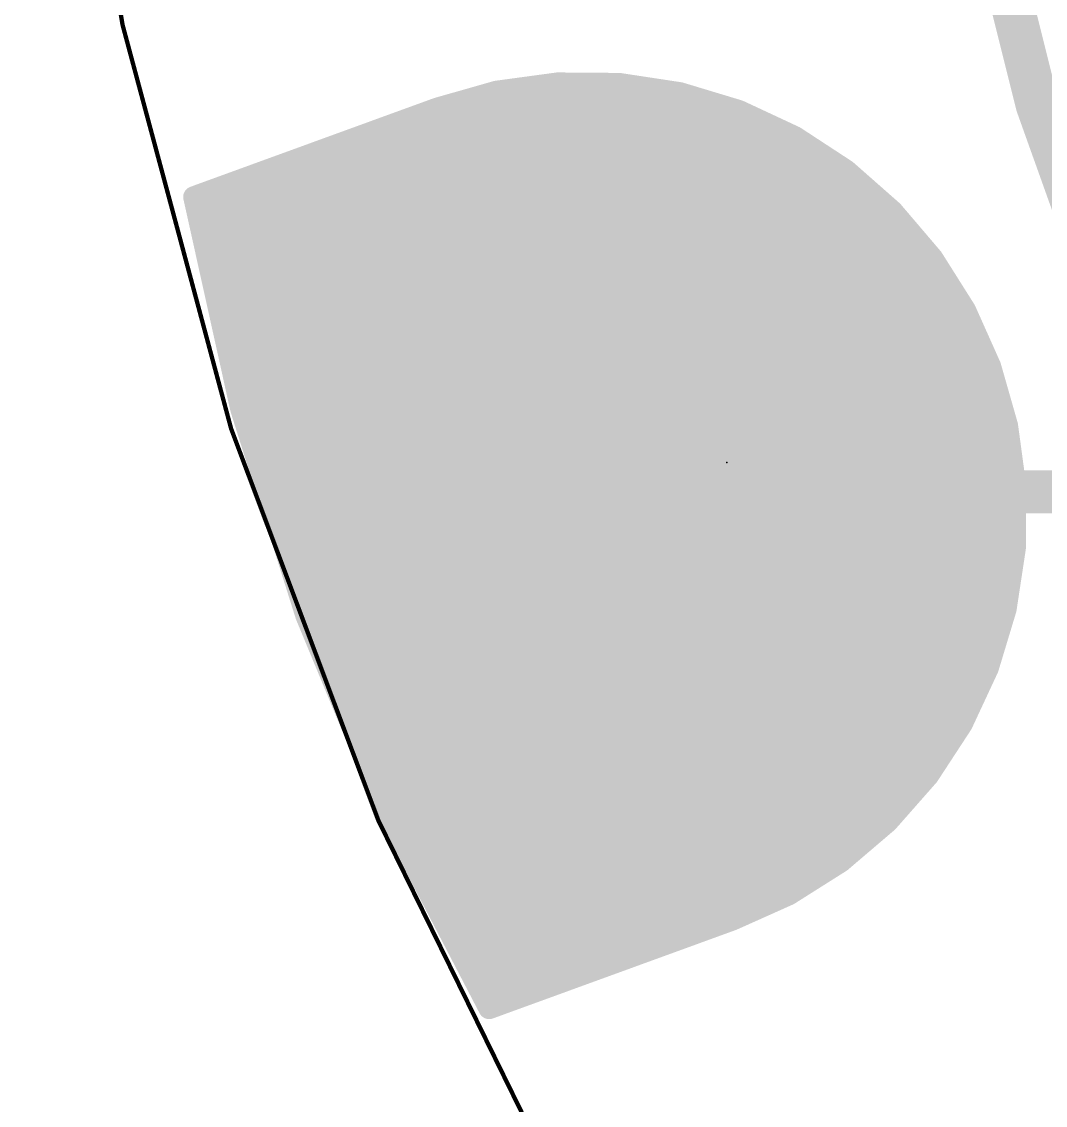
# Model space of a CAD drawing. Extents: x -25.4 to 25.4, y -25.4 to 25.5.
# Drawn here: x -25.42 to -19.4, y -11.78 to -5.41 of the extents above; entities that cross this region are included whole.
import ezdxf

# ---------------------------------------------------------------- set-up
doc = ezdxf.new("R2010")
doc.units = 0
for name, color, linetype in [('1', 12, 'CONTINUOUS'), ('16', 132, 'CONTINUOUS'), ('17', 110, 'CONTINUOUS'), ('20', 53, 'CONTINUOUS'), ('23', 53, 'CONTINUOUS')]:
    doc.layers.add(name, color=color, linetype=linetype)

# ---------------------------------------------------------------- blocks, each defined once
blk = doc.blocks.new('ROUNDP')
at = {"const_width": 0.5}
blk.add_lwpolyline([(0, -0.25, 1), (0, 0.25, 1), (0, -0.25)], format="xyb", dxfattribs=at)

msp = doc.modelspace()

# ---------------------------------------------------------------- linework, layer by layer
at = {"layer": '1'}
for points, const_width in [([(-20.32, 0, 0.4142), (0, -20.32)], 0.254), ([(-22.2687, -5.7384, 1), (-22.2692, -5.8019)], 0.0635), ([(-22.2647, -5.8016, 1), (-22.2733, -5.7387)], 0.0635), ([(-21.9018, -5.7417, 1), (-21.9114, -5.8044)], 0.0635), ([(-21.9068, -5.8048, 1), (-21.9063, -5.7413)], 0.0635), ([(-22.7092, -5.8103, 1), (-22.7092, -5.8738)], 0.0635), ([(-22.6324, -5.7874, 1), (-22.6238, -5.8504)], 0.0635), ([(-22.6194, -5.8494, 1), (-22.6368, -5.7884)], 0.0635), ([(-21.5391, -5.7971, 1), (-21.5575, -5.8579)], 0.0635), ([(-21.5531, -5.8589, 1), (-21.5435, -5.7961)], 0.0635), ([(-21.5002, -5.8738, 1), (-21.5002, -5.8103)], 0.0635), ([(-22.9853, -5.8877, 1), (-22.9679, -5.9488)], 0.0635), ([(-22.9658, -5.9481, 1), (-22.9875, -5.8884)], 0.0635), ([(-23.1161, -5.9373, 1), (-23.1161, -6.0008)], 0.0635), ([(-21.188, -5.9035, 1), (-21.2148, -5.9611)], 0.0635), ([(-21.2106, -5.9627, 1), (-21.1922, -5.9019)], 0.0635), ([(-21.1227, -6.0008, 1), (-21.1227, -5.9373)], 0.0635), ([(-23.465, -6.0643, 1), (-23.465, -6.1277)], 0.0635), ([(-20.8556, -6.0589, 1), (-20.8903, -6.112)], 0.0635), ([(-20.8864, -6.1143, 1), (-20.8595, -6.0567)], 0.0635), ([(-20.8568, -6.1277, 1), (-20.8568, -6.0643)], 0.0635), ([(-23.814, -6.1913, 1), (-23.814, -6.2547)], 0.0635), ([(-20.6626, -6.2547, 1), (-20.6626, -6.1913)], 0.0635), ([(-20.5487, -6.26, 1), (-20.5906, -6.3076)], 0.0635), ([(-20.587, -6.3104, 1), (-20.5523, -6.2572)], 0.0635), ([(-24.1629, -6.3183, 1), (-24.1629, -6.3818)], 0.0635), ([(-20.4945, -6.3818, 1), (-20.4945, -6.3183)], 0.0635), ([(-24.4196, -6.4096, 1), (-24.3979, -6.4693)], 0.0635), ([(-24.3777, -6.4326, 1), (-24.4397, -6.4463)], 0.0635), ([(-24.4004, -6.4453, 1), (-24.4004, -6.5088)], 0.0635), ([(-20.3502, -6.5088, 1), (-20.3502, -6.4453)], 0.0635), ([(-20.2735, -6.5027, 1), (-20.3218, -6.5439)], 0.0635), ([(-20.3186, -6.5471, 1), (-20.2767, -6.4995)], 0.0635), ([(-24.3722, -6.5723, 1), (-24.3722, -6.6357)], 0.0635), ([(-20.2288, -6.6357, 1), (-20.2288, -6.5723)], 0.0635), ([(-24.3441, -6.6993, 1), (-24.3441, -6.7628)], 0.0635), ([(-20.1205, -6.7628, 1), (-20.1205, -6.6993)], 0.0635), ([(-20.0357, -6.7821, 1), (-20.0893, -6.816)], 0.0635), ([(-20.0867, -6.8197, 1), (-20.0383, -6.7785)], 0.0635), ([(-24.3159, -6.8263, 1), (-24.3159, -6.8898)], 0.0635), ([(-20.0253, -6.8898, 1), (-20.0253, -6.8263)], 0.0635), ([(-24.2878, -6.9533, 1), (-24.2878, -7.0168)], 0.0635), ([(-19.9451, -7.0168, 1), (-19.9451, -6.9533)], 0.0635), ([(-24.2596, -7.0803, 1), (-24.2596, -7.1437)], 0.0635), ([(-19.84, -7.0925, 1), (-19.898, -7.1184)], 0.0635), ([(-19.8958, -7.1224, 1), (-19.8421, -7.0885)], 0.0635), ([(-19.8661, -7.1437, 1), (-19.8661, -7.0803)], 0.0635), ([(-24.2315, -7.2073, 1), (-24.2315, -7.2708)], 0.0635), ([(-19.8093, -7.2708, 1), (-19.8093, -7.2073)], 0.0635), ([(-24.2033, -7.3343, 1), (-24.2033, -7.3978)], 0.0635), ([(-19.7525, -7.3978, 1), (-19.7525, -7.3343)], 0.0635), ([(-19.6905, -7.4276, 1), (-19.7516, -7.445)], 0.0635), ([(-19.7501, -7.4493, 1), (-19.6921, -7.4234)], 0.0635), ([(-24.1752, -7.4613, 1), (-24.1752, -7.5248)], 0.0635), ([(-19.7049, -7.5248, 1), (-19.7049, -7.4613)], 0.0635), ([(-24.147, -7.5883, 1), (-24.147, -7.6517)], 0.0635), ([(-19.6687, -7.6517, 1), (-19.6687, -7.5883)], 0.0635), ([(-24.1022, -7.6757, 1), (-24.1628, -7.6948)], 0.0635), ([(-24.1635, -7.6922, 1), (-24.1015, -7.6784)], 0.0635), ([(-24.1131, -7.7153, 1), (-24.1131, -7.7788)], 0.0635), ([(-19.6325, -7.7788, 1), (-19.6325, -7.7153)], 0.0635), ([(-19.5903, -7.7806, 1), (-19.6532, -7.7891)], 0.0635), ([(-19.6523, -7.7935, 1), (-19.5912, -7.7761)], 0.0635), ([(-24.073, -7.8423, 1), (-24.073, -7.9058)], 0.0635), ([(-19.6096, -7.9058, 1), (-19.6096, -7.8423)], 0.0635), ([(-24.033, -7.9693, 1), (-24.033, -8.0328)], 0.0635), ([(-19.5924, -8.0328, 1), (-19.5924, -7.9693)], 0.0635), ([(-23.9929, -8.0962, 1), (-23.9929, -8.1598)], 0.0635), ([(-19.5412, -8.1442, 1), (-19.6047, -8.1437)], 0.0635), ([(-19.5752, -8.1598, 1), (-19.5752, -8.0962)], 0.0635), ([(-19.6045, -8.1482, 1), (-19.5415, -8.1397)], 0.0635), ([(-23.9529, -8.2233, 1), (-23.9529, -8.2868)], 0.0635), ([(-19.5739, -8.2868, 1), (-19.5739, -8.2233)], 0.0635), ([(-23.9128, -8.3502, 1), (-23.9128, -8.4138)], 0.0635), ([(-19.5749, -8.4138, 1), (-19.5749, -8.3502)], 0.0635), ([(-23.8728, -8.4772, 1), (-23.8728, -8.5408)], 0.0635), ([(-19.6076, -8.5061, 1), (-19.5441, -8.5066)], 0.0635), ([(-19.5445, -8.5111, 1), (-19.6073, -8.5016)], 0.0635), ([(-19.5763, -8.5408, 1), (-19.5763, -8.4772)], 0.0635), ([(-23.8328, -8.6043, 1), (-23.8328, -8.6678)], 0.0635), ([(-19.5956, -8.6678, 1), (-19.5956, -8.6043)], 0.0635), ([(-23.7927, -8.7312, 1), (-23.7927, -8.7948)], 0.0635), ([(-19.6149, -8.7948, 1), (-19.6149, -8.7312)], 0.0635), ([(-23.7527, -8.8582, 1), (-23.7527, -8.9218)], 0.0635), ([(-23.7195, -8.8901, 1), (-23.7781, -8.9144)], 0.0635), ([(-23.7791, -8.9118, 1), (-23.7185, -8.8927)], 0.0635), ([(-19.6617, -8.8599, 1), (-19.5989, -8.8694)], 0.0635), ([(-19.5999, -8.8738, 1), (-19.6607, -8.8555)], 0.0635), ([(-19.638, -8.9218, 1), (-19.638, -8.8582)], 0.0635), ([(-23.7013, -8.9853, 1), (-23.7013, -9.0488)], 0.0635), ([(-19.6763, -9.0488, 1), (-19.6763, -8.9853)], 0.0635), ([(-23.6487, -9.1122, 1), (-23.6487, -9.1758)], 0.0635), ([(-19.7147, -9.1758, 1), (-19.7147, -9.1122)], 0.0635), ([(-19.7655, -9.2024, 1), (-19.7048, -9.2207)], 0.0635), ([(-19.7064, -9.225, 1), (-19.7639, -9.1981)], 0.0635), ([(-23.5961, -9.2393, 1), (-23.5961, -9.3028)], 0.0635), ([(-19.7629, -9.3028, 1), (-19.7629, -9.2393)], 0.0635), ([(-23.5435, -9.3662, 1), (-23.5435, -9.4298)], 0.0635), ([(-19.8221, -9.4298, 1), (-19.8221, -9.3662)], 0.0635), ([(-23.4909, -9.4932, 1), (-23.4909, -9.5568)], 0.0635), ([(-19.9171, -9.5266, 1), (-19.8595, -9.5534)], 0.0635), ([(-19.8617, -9.5574, 1), (-19.9149, -9.5226)], 0.0635), ([(-19.8813, -9.5568, 1), (-19.8813, -9.4932)], 0.0635), ([(-23.4383, -9.6203, 1), (-23.4383, -9.6838)], 0.0635), ([(-19.9616, -9.6838, 1), (-19.9616, -9.6203)], 0.0635), ([(-23.3857, -9.7472, 1), (-23.3857, -9.8108)], 0.0635), ([(-20.0446, -9.8108, 1), (-20.0446, -9.7472)], 0.0635), ([(-20.1132, -9.8259, 1), (-20.0601, -9.8607)], 0.0635), ([(-20.0628, -9.8643, 1), (-20.1105, -9.8223)], 0.0635), ([(-23.3331, -9.8742, 1), (-23.3331, -9.9378)], 0.0635), ([(-20.1419, -9.9378, 1), (-20.1419, -9.8742)], 0.0635), ([(-23.2804, -10.0013, 1), (-23.2804, -10.0648)], 0.0635), ([(-20.2537, -10.0648, 1), (-20.2537, -10.0013)], 0.0635), ([(-23.2323, -10.0666, 1), (-23.2886, -10.0959)], 0.0635), ([(-23.2898, -10.0934, 1), (-23.2311, -10.0691)], 0.0635), ([(-20.35, -10.0943, 1), (-20.3023, -10.1363)], 0.0635), ([(-20.3055, -10.1395, 1), (-20.3467, -10.0911)], 0.0635), ([(-23.2195, -10.1282, 1), (-23.2195, -10.1918)], 0.0635), ([(-20.3786, -10.1918, 1), (-20.3786, -10.1282)], 0.0635), ([(-23.1534, -10.2553, 1), (-23.1534, -10.3188)], 0.0635), ([(-20.5275, -10.3188, 1), (-20.5275, -10.2553)], 0.0635), ([(-20.6225, -10.3263, 1), (-20.5813, -10.3746)], 0.0635), ([(-20.5849, -10.3773, 1), (-20.6188, -10.3236)], 0.0635), ([(-23.0872, -10.3822, 1), (-23.0872, -10.4458)], 0.0635), ([(-20.7025, -10.4458, 1), (-20.7025, -10.3822)], 0.0635), ([(-23.0211, -10.5092, 1), (-23.0211, -10.5728)], 0.0635), ([(-20.9253, -10.5171, 1), (-20.8914, -10.5708)], 0.0635), ([(-20.8954, -10.5729, 1), (-20.9213, -10.515)], 0.0635), ([(-20.9037, -10.5728, 1), (-20.9037, -10.5092)], 0.0635), ([(-22.955, -10.6363, 1), (-22.955, -10.6998)], 0.0635), ([(-21.2521, -10.6629, 1), (-21.2262, -10.7209)], 0.0635), ([(-21.2283, -10.7217, 1), (-21.25, -10.662)], 0.0635), ([(-21.1858, -10.6998, 1), (-21.1858, -10.6363)], 0.0635), ([(-22.8889, -10.7632, 1), (-22.8889, -10.8268)], 0.0635), ([(-21.5225, -10.8268, 1), (-21.5225, -10.7632)], 0.0635), ([(-22.8228, -10.8902, 1), (-22.8228, -10.9538)], 0.0635), ([(-21.8714, -10.9538, 1), (-21.8714, -10.8902)], 0.0635), ([(-22.7567, -11.0173, 1), (-22.7567, -11.0808)], 0.0635), ([(-22.2203, -11.0808, 1), (-22.2203, -11.0173)], 0.0635), ([(-22.6906, -11.1442, 1), (-22.6906, -11.2078)], 0.0635), ([(-22.6821, -11.1833, 1), (-22.6604, -11.2429)], 0.0635), ([(-22.5693, -11.2078, 1), (-22.5693, -11.1442)], 0.0635), ([(-22.6994, -11.2278, 1), (-22.6431, -11.1985)], 0.0635)]:
    msp.add_lwpolyline(points, format="xyb", dxfattribs=dict(at, const_width=const_width))
at = {"layer": '1', "const_width": 0.127}
for points in [[(-22.269, -5.7702), (-22.6281, -5.8189)], [(-21.9066, -5.773), (-22.269, -5.7702)], [(-21.5483, -5.8275), (-21.9066, -5.773)], [(-22.6281, -5.8189), (-22.9766, -5.9182)], [(-22.7092, -5.842), (-21.5002, -5.842)], [(-21.2014, -5.9323), (-21.5483, -5.8275)], [(-22.9766, -5.9182), (-24.4087, -6.4395)], [(-23.1161, -5.969), (-21.1227, -5.969)], [(-20.8729, -6.0855), (-21.2014, -5.9323)], [(-23.465, -6.096), (-20.8568, -6.096)], [(-20.5696, -6.2838), (-20.8729, -6.0855)], [(-23.814, -6.223), (-20.6626, -6.223)], [(-20.2976, -6.5233), (-20.5696, -6.2838)], [(-24.1629, -6.35), (-20.4945, -6.35)], [(-24.4087, -6.4395), (-24.1325, -7.6853)], [(-24.4004, -6.477), (-20.3502, -6.477)], [(-20.0625, -6.7991), (-20.2976, -6.5233)], [(-24.3722, -6.604), (-20.2288, -6.604)], [(-24.3441, -6.731), (-20.1205, -6.731)], [(-19.869, -7.1055), (-20.0625, -6.7991)], [(-24.3159, -6.858), (-20.0253, -6.858)], [(-24.2878, -6.985), (-19.9451, -6.985)], [(-24.2596, -7.112), (-19.8661, -7.112)], [(-19.7211, -7.4363), (-19.869, -7.1055)], [(-24.2315, -7.239), (-19.8093, -7.239)], [(-24.2033, -7.366), (-19.7525, -7.366)], [(-19.6217, -7.7848), (-19.7211, -7.4363)], [(-24.1752, -7.493), (-19.7049, -7.493)], [(-24.147, -7.62), (-19.6687, -7.62)], [(-24.1325, -7.6853), (-23.7488, -8.9023)], [(-24.1131, -7.747), (-19.6325, -7.747)], [(-19.573, -8.144), (-19.6217, -7.7848)], [(-24.073, -7.874), (-19.6096, -7.874)], [(-24.033, -8.001), (-19.5924, -8.001)], [(-23.9929, -8.128), (-19.5752, -8.128)], [(-19.5759, -8.5064), (-19.573, -8.144)], [(-23.9529, -8.255), (-19.5739, -8.255)], [(-23.9128, -8.382), (-19.5749, -8.382)], [(-23.8728, -8.509), (-19.5763, -8.509)], [(-19.6303, -8.8646), (-19.5759, -8.5064)], [(-23.8328, -8.636), (-19.5956, -8.636)], [(-23.7927, -8.763), (-19.6149, -8.763)], [(-23.7527, -8.89), (-19.638, -8.89)], [(-23.7488, -8.9023), (-23.2605, -10.0812)], [(-19.7352, -9.2115), (-19.6303, -8.8646)], [(-23.7013, -9.017), (-19.6763, -9.017)], [(-23.6487, -9.144), (-19.7147, -9.144)], [(-19.8883, -9.54), (-19.7352, -9.2115)], [(-23.5961, -9.271), (-19.7629, -9.271)], [(-23.5435, -9.398), (-19.8221, -9.398)], [(-23.4909, -9.525), (-19.8813, -9.525)], [(-20.0867, -9.8433), (-19.8883, -9.54)], [(-23.4383, -9.652), (-19.9616, -9.652)], [(-23.3857, -9.779), (-20.0446, -9.779)], [(-20.3261, -10.1153), (-20.0867, -9.8433)], [(-23.3331, -9.906), (-20.1419, -9.906)], [(-23.2804, -10.033), (-20.2537, -10.033)], [(-23.2605, -10.0812), (-22.6712, -11.2131)], [(-20.6019, -10.3504), (-20.3261, -10.1153)], [(-23.2195, -10.16), (-20.3786, -10.16)], [(-23.1534, -10.287), (-20.5275, -10.287)], [(-20.9083, -10.5439), (-20.6019, -10.3504)], [(-23.0872, -10.414), (-20.7025, -10.414)], [(-23.0211, -10.541), (-20.9037, -10.541)], [(-21.2392, -10.6919), (-20.9083, -10.5439)], [(-22.955, -10.668), (-21.1858, -10.668)], [(-22.6712, -11.2131), (-21.2392, -10.6919)], [(-22.8889, -10.795), (-21.5225, -10.795)], [(-22.8228, -10.922), (-21.8714, -10.922)], [(-22.7567, -11.049), (-22.2203, -11.049)], [(-22.6906, -11.176), (-22.5693, -11.176)]]:
    msp.add_lwpolyline(points, dxfattribs=at)
at = {"layer": '16'}
for points, const_width in [([(-20.32, 0, 0.4142), (0, -20.32)], 0.254), ([(-22.2687, -5.7384, 1), (-22.2692, -5.8019)], 0.0635), ([(-22.2647, -5.8016, 1), (-22.2733, -5.7387)], 0.0635), ([(-21.9018, -5.7417, 1), (-21.9114, -5.8044)], 0.0635), ([(-21.9068, -5.8048, 1), (-21.9063, -5.7413)], 0.0635), ([(-22.7092, -5.8103, 1), (-22.7092, -5.8738)], 0.0635), ([(-22.6324, -5.7874, 1), (-22.6238, -5.8504)], 0.0635), ([(-22.6194, -5.8494, 1), (-22.6368, -5.7884)], 0.0635), ([(-21.5391, -5.7971, 1), (-21.5575, -5.8579)], 0.0635), ([(-21.5531, -5.8589, 1), (-21.5435, -5.7961)], 0.0635), ([(-21.5002, -5.8738, 1), (-21.5002, -5.8103)], 0.0635), ([(-22.9853, -5.8877, 1), (-22.9679, -5.9488)], 0.0635), ([(-22.9658, -5.9481, 1), (-22.9875, -5.8884)], 0.0635), ([(-23.1161, -5.9373, 1), (-23.1161, -6.0008)], 0.0635), ([(-21.188, -5.9035, 1), (-21.2148, -5.9611)], 0.0635), ([(-21.2106, -5.9627, 1), (-21.1922, -5.9019)], 0.0635), ([(-21.1227, -6.0008, 1), (-21.1227, -5.9373)], 0.0635), ([(-23.465, -6.0643, 1), (-23.465, -6.1277)], 0.0635), ([(-20.8556, -6.0589, 1), (-20.8903, -6.112)], 0.0635), ([(-20.8864, -6.1143, 1), (-20.8595, -6.0567)], 0.0635), ([(-20.8568, -6.1277, 1), (-20.8568, -6.0643)], 0.0635), ([(-23.814, -6.1913, 1), (-23.814, -6.2547)], 0.0635), ([(-20.6626, -6.2547, 1), (-20.6626, -6.1913)], 0.0635), ([(-20.5487, -6.26, 1), (-20.5906, -6.3076)], 0.0635), ([(-20.587, -6.3104, 1), (-20.5523, -6.2572)], 0.0635), ([(-24.1629, -6.3183, 1), (-24.1629, -6.3818)], 0.0635), ([(-20.4945, -6.3818, 1), (-20.4945, -6.3183)], 0.0635), ([(-24.4196, -6.4096, 1), (-24.3979, -6.4693)], 0.0635), ([(-24.3777, -6.4326, 1), (-24.4397, -6.4463)], 0.0635), ([(-24.4004, -6.4453, 1), (-24.4004, -6.5088)], 0.0635), ([(-20.3502, -6.5088, 1), (-20.3502, -6.4453)], 0.0635), ([(-20.2735, -6.5027, 1), (-20.3218, -6.5439)], 0.0635), ([(-20.3186, -6.5471, 1), (-20.2767, -6.4995)], 0.0635), ([(-24.3722, -6.5723, 1), (-24.3722, -6.6357)], 0.0635), ([(-20.2288, -6.6357, 1), (-20.2288, -6.5723)], 0.0635), ([(-24.3441, -6.6993, 1), (-24.3441, -6.7628)], 0.0635), ([(-20.1205, -6.7628, 1), (-20.1205, -6.6993)], 0.0635), ([(-20.0357, -6.7821, 1), (-20.0893, -6.816)], 0.0635), ([(-20.0867, -6.8197, 1), (-20.0383, -6.7785)], 0.0635), ([(-24.3159, -6.8263, 1), (-24.3159, -6.8898)], 0.0635), ([(-20.0253, -6.8898, 1), (-20.0253, -6.8263)], 0.0635), ([(-24.2878, -6.9533, 1), (-24.2878, -7.0168)], 0.0635), ([(-19.9451, -7.0168, 1), (-19.9451, -6.9533)], 0.0635), ([(-24.2596, -7.0803, 1), (-24.2596, -7.1437)], 0.0635), ([(-19.84, -7.0925, 1), (-19.898, -7.1184)], 0.0635), ([(-19.8958, -7.1224, 1), (-19.8421, -7.0885)], 0.0635), ([(-19.8661, -7.1437, 1), (-19.8661, -7.0803)], 0.0635), ([(-24.2315, -7.2073, 1), (-24.2315, -7.2708)], 0.0635), ([(-19.8093, -7.2708, 1), (-19.8093, -7.2073)], 0.0635), ([(-24.2033, -7.3343, 1), (-24.2033, -7.3978)], 0.0635), ([(-19.7525, -7.3978, 1), (-19.7525, -7.3343)], 0.0635), ([(-19.6905, -7.4276, 1), (-19.7516, -7.445)], 0.0635), ([(-19.7501, -7.4493, 1), (-19.6921, -7.4234)], 0.0635), ([(-24.1752, -7.4613, 1), (-24.1752, -7.5248)], 0.0635), ([(-19.7049, -7.5248, 1), (-19.7049, -7.4613)], 0.0635), ([(-24.147, -7.5883, 1), (-24.147, -7.6517)], 0.0635), ([(-19.6687, -7.6517, 1), (-19.6687, -7.5883)], 0.0635), ([(-24.1022, -7.6757, 1), (-24.1628, -7.6948)], 0.0635), ([(-24.1635, -7.6922, 1), (-24.1015, -7.6784)], 0.0635), ([(-24.1131, -7.7153, 1), (-24.1131, -7.7788)], 0.0635), ([(-19.6325, -7.7788, 1), (-19.6325, -7.7153)], 0.0635), ([(-19.5903, -7.7806, 1), (-19.6532, -7.7891)], 0.0635), ([(-19.6523, -7.7935, 1), (-19.5912, -7.7761)], 0.0635), ([(-24.073, -7.8423, 1), (-24.073, -7.9058)], 0.0635), ([(-19.6096, -7.9058, 1), (-19.6096, -7.8423)], 0.0635), ([(-24.033, -7.9693, 1), (-24.033, -8.0328)], 0.0635), ([(-19.5924, -8.0328, 1), (-19.5924, -7.9693)], 0.0635), ([(-22.3071, -8.0831, 1), (-22.3969, -8.1729)], 0.127), ([(-23.9929, -8.0962, 1), (-23.9929, -8.1598)], 0.0635), ([(-22.3053, -8.1112, 1), (-22.3053, -8.2382)], 0.127), ([(-22.3502, -8.2196, 1), (-22.2604, -8.1298)], 0.127), ([(-21.7499, -8.1112, 1), (-21.7499, -8.2382)], 0.127), ([(-21.7499, -8.2382, 1), (-21.7499, -8.1112)], 0.127), ([(-19.5412, -8.1442, 1), (-19.6047, -8.1437)], 0.0635), ([(-19.5752, -8.1598, 1), (-19.5752, -8.0962)], 0.0635), ([(-19.6045, -8.1482, 1), (-19.5415, -8.1397)], 0.0635), ([(-23.9529, -8.2233, 1), (-23.9529, -8.2868)], 0.0635), ([(-19.5739, -8.2868, 1), (-19.5739, -8.2233)], 0.0635), ([(-23.9128, -8.3502, 1), (-23.9128, -8.4138)], 0.0635), ([(-19.5749, -8.4138, 1), (-19.5749, -8.3502)], 0.0635), ([(-23.8728, -8.4772, 1), (-23.8728, -8.5408)], 0.0635), ([(-19.6076, -8.5061, 1), (-19.5441, -8.5066)], 0.0635), ([(-19.5445, -8.5111, 1), (-19.6073, -8.5016)], 0.0635), ([(-19.5763, -8.5408, 1), (-19.5763, -8.4772)], 0.0635), ([(-23.8328, -8.6043, 1), (-23.8328, -8.6678)], 0.0635), ([(-19.5956, -8.6678, 1), (-19.5956, -8.6043)], 0.0635), ([(-23.7927, -8.7312, 1), (-23.7927, -8.7948)], 0.0635), ([(-19.6149, -8.7948, 1), (-19.6149, -8.7312)], 0.0635), ([(-23.7527, -8.8582, 1), (-23.7527, -8.9218)], 0.0635), ([(-23.7195, -8.8901, 1), (-23.7781, -8.9144)], 0.0635), ([(-23.7791, -8.9118, 1), (-23.7185, -8.8927)], 0.0635), ([(-19.6617, -8.8599, 1), (-19.5989, -8.8694)], 0.0635), ([(-19.5999, -8.8738, 1), (-19.6607, -8.8555)], 0.0635), ([(-19.638, -8.9218, 1), (-19.638, -8.8582)], 0.0635), ([(-23.7013, -8.9853, 1), (-23.7013, -9.0488)], 0.0635), ([(-19.6763, -9.0488, 1), (-19.6763, -8.9853)], 0.0635), ([(-23.6487, -9.1122, 1), (-23.6487, -9.1758)], 0.0635), ([(-19.7147, -9.1758, 1), (-19.7147, -9.1122)], 0.0635), ([(-19.7655, -9.2024, 1), (-19.7048, -9.2207)], 0.0635), ([(-19.7064, -9.225, 1), (-19.7639, -9.1981)], 0.0635), ([(-23.5961, -9.2393, 1), (-23.5961, -9.3028)], 0.0635), ([(-19.7629, -9.3028, 1), (-19.7629, -9.2393)], 0.0635), ([(-23.5435, -9.3662, 1), (-23.5435, -9.4298)], 0.0635), ([(-19.8221, -9.4298, 1), (-19.8221, -9.3662)], 0.0635), ([(-23.4909, -9.4932, 1), (-23.4909, -9.5568)], 0.0635), ([(-19.9171, -9.5266, 1), (-19.8595, -9.5534)], 0.0635), ([(-19.8617, -9.5574, 1), (-19.9149, -9.5226)], 0.0635), ([(-19.8813, -9.5568, 1), (-19.8813, -9.4932)], 0.0635), ([(-23.4383, -9.6203, 1), (-23.4383, -9.6838)], 0.0635), ([(-19.9616, -9.6838, 1), (-19.9616, -9.6203)], 0.0635), ([(-23.3857, -9.7472, 1), (-23.3857, -9.8108)], 0.0635), ([(-20.0446, -9.8108, 1), (-20.0446, -9.7472)], 0.0635), ([(-20.1132, -9.8259, 1), (-20.0601, -9.8607)], 0.0635), ([(-20.0628, -9.8643, 1), (-20.1105, -9.8223)], 0.0635), ([(-23.3331, -9.8742, 1), (-23.3331, -9.9378)], 0.0635), ([(-20.1419, -9.9378, 1), (-20.1419, -9.8742)], 0.0635), ([(-23.2804, -10.0013, 1), (-23.2804, -10.0648)], 0.0635), ([(-20.2537, -10.0648, 1), (-20.2537, -10.0013)], 0.0635), ([(-23.2323, -10.0666, 1), (-23.2886, -10.0959)], 0.0635), ([(-23.2898, -10.0934, 1), (-23.2311, -10.0691)], 0.0635), ([(-20.35, -10.0943, 1), (-20.3023, -10.1363)], 0.0635), ([(-20.3055, -10.1395, 1), (-20.3467, -10.0911)], 0.0635), ([(-23.2195, -10.1282, 1), (-23.2195, -10.1918)], 0.0635), ([(-20.3786, -10.1918, 1), (-20.3786, -10.1282)], 0.0635), ([(-23.1534, -10.2553, 1), (-23.1534, -10.3188)], 0.0635), ([(-20.5275, -10.3188, 1), (-20.5275, -10.2553)], 0.0635), ([(-20.6225, -10.3263, 1), (-20.5813, -10.3746)], 0.0635), ([(-20.5849, -10.3773, 1), (-20.6188, -10.3236)], 0.0635), ([(-23.0872, -10.3822, 1), (-23.0872, -10.4458)], 0.0635), ([(-20.7025, -10.4458, 1), (-20.7025, -10.3822)], 0.0635), ([(-23.0211, -10.5092, 1), (-23.0211, -10.5728)], 0.0635), ([(-20.9253, -10.5171, 1), (-20.8914, -10.5708)], 0.0635), ([(-20.8954, -10.5729, 1), (-20.9213, -10.515)], 0.0635), ([(-20.9037, -10.5728, 1), (-20.9037, -10.5092)], 0.0635), ([(-22.955, -10.6363, 1), (-22.955, -10.6998)], 0.0635), ([(-21.2521, -10.6629, 1), (-21.2262, -10.7209)], 0.0635), ([(-21.2283, -10.7217, 1), (-21.25, -10.662)], 0.0635), ([(-21.1858, -10.6998, 1), (-21.1858, -10.6363)], 0.0635), ([(-22.8889, -10.7632, 1), (-22.8889, -10.8268)], 0.0635), ([(-21.5225, -10.8268, 1), (-21.5225, -10.7632)], 0.0635), ([(-22.8228, -10.8902, 1), (-22.8228, -10.9538)], 0.0635), ([(-21.8714, -10.9538, 1), (-21.8714, -10.8902)], 0.0635), ([(-22.7567, -11.0173, 1), (-22.7567, -11.0808)], 0.0635), ([(-22.2203, -11.0808, 1), (-22.2203, -11.0173)], 0.0635), ([(-22.6906, -11.1442, 1), (-22.6906, -11.2078)], 0.0635), ([(-22.6821, -11.1833, 1), (-22.6604, -11.2429)], 0.0635), ([(-22.5693, -11.2078, 1), (-22.5693, -11.1442)], 0.0635), ([(-22.6994, -11.2278, 1), (-22.6431, -11.1985)], 0.0635)]:
    msp.add_lwpolyline(points, format="xyb", dxfattribs=dict(at, const_width=const_width))
for points, const_width in [([(-22.269, -5.7702), (-22.6281, -5.8189)], 0.127), ([(-21.9066, -5.773), (-22.269, -5.7702)], 0.127), ([(-21.5483, -5.8275), (-21.9066, -5.773)], 0.127), ([(-22.6281, -5.8189), (-22.9766, -5.9182)], 0.127), ([(-22.7092, -5.842), (-21.5002, -5.842)], 0.127), ([(-21.2014, -5.9323), (-21.5483, -5.8275)], 0.127), ([(-22.9766, -5.9182), (-24.4087, -6.4395)], 0.127), ([(-23.1161, -5.969), (-21.1227, -5.969)], 0.127), ([(-20.8729, -6.0855), (-21.2014, -5.9323)], 0.127), ([(-23.465, -6.096), (-20.8568, -6.096)], 0.127), ([(-20.5696, -6.2838), (-20.8729, -6.0855)], 0.127), ([(-23.814, -6.223), (-20.6626, -6.223)], 0.127), ([(-20.2976, -6.5233), (-20.5696, -6.2838)], 0.127), ([(-24.1629, -6.35), (-20.4945, -6.35)], 0.127), ([(-24.4087, -6.4395), (-24.1325, -7.6853)], 0.127), ([(-24.4004, -6.477), (-20.3502, -6.477)], 0.127), ([(-20.0625, -6.7991), (-20.2976, -6.5233)], 0.127), ([(-24.3722, -6.604), (-20.2288, -6.604)], 0.127), ([(-24.3441, -6.731), (-20.1205, -6.731)], 0.127), ([(-19.869, -7.1055), (-20.0625, -6.7991)], 0.127), ([(-24.3159, -6.858), (-20.0253, -6.858)], 0.127), ([(-24.2878, -6.985), (-19.9451, -6.985)], 0.127), ([(-24.2596, -7.112), (-19.8661, -7.112)], 0.127), ([(-19.7211, -7.4363), (-19.869, -7.1055)], 0.127), ([(-24.2315, -7.239), (-19.8093, -7.239)], 0.127), ([(-24.2033, -7.366), (-19.7525, -7.366)], 0.127), ([(-19.6217, -7.7848), (-19.7211, -7.4363)], 0.127), ([(-24.1752, -7.493), (-19.7049, -7.493)], 0.127), ([(-24.147, -7.62), (-19.6687, -7.62)], 0.127), ([(-24.1325, -7.6853), (-23.7488, -8.9023)], 0.127), ([(-24.1131, -7.747), (-19.6325, -7.747)], 0.127), ([(-19.573, -8.144), (-19.6217, -7.7848)], 0.127), ([(-24.073, -7.874), (-19.6096, -7.874)], 0.127), ([(-24.033, -8.001), (-19.5924, -8.001)], 0.127), ([(-22.352, -8.128), (-22.3053, -8.1747)], 0.254), ([(-23.9929, -8.128), (-19.5752, -8.128)], 0.127), ([(-22.3053, -8.1747), (-21.7499, -8.1747)], 0.254), ([(-16.5903, -8.1747), (-21.7499, -8.1747)], 0.254), ([(-19.5759, -8.5064), (-19.573, -8.144)], 0.127), ([(-23.9529, -8.255), (-19.5739, -8.255)], 0.127), ([(-23.9128, -8.382), (-19.5749, -8.382)], 0.127), ([(-23.8728, -8.509), (-19.5763, -8.509)], 0.127), ([(-19.6303, -8.8646), (-19.5759, -8.5064)], 0.127), ([(-23.8328, -8.636), (-19.5956, -8.636)], 0.127), ([(-23.7927, -8.763), (-19.6149, -8.763)], 0.127), ([(-23.7527, -8.89), (-19.638, -8.89)], 0.127), ([(-23.7488, -8.9023), (-23.2605, -10.0812)], 0.127), ([(-19.7352, -9.2115), (-19.6303, -8.8646)], 0.127), ([(-23.7013, -9.017), (-19.6763, -9.017)], 0.127), ([(-23.6487, -9.144), (-19.7147, -9.144)], 0.127), ([(-19.8883, -9.54), (-19.7352, -9.2115)], 0.127), ([(-23.5961, -9.271), (-19.7629, -9.271)], 0.127), ([(-23.5435, -9.398), (-19.8221, -9.398)], 0.127), ([(-23.4909, -9.525), (-19.8813, -9.525)], 0.127), ([(-20.0867, -9.8433), (-19.8883, -9.54)], 0.127), ([(-23.4383, -9.652), (-19.9616, -9.652)], 0.127), ([(-23.3857, -9.779), (-20.0446, -9.779)], 0.127), ([(-20.3261, -10.1153), (-20.0867, -9.8433)], 0.127), ([(-23.3331, -9.906), (-20.1419, -9.906)], 0.127), ([(-23.2804, -10.033), (-20.2537, -10.033)], 0.127), ([(-23.2605, -10.0812), (-22.6712, -11.2131)], 0.127), ([(-20.6019, -10.3504), (-20.3261, -10.1153)], 0.127), ([(-23.2195, -10.16), (-20.3786, -10.16)], 0.127), ([(-23.1534, -10.287), (-20.5275, -10.287)], 0.127), ([(-20.9083, -10.5439), (-20.6019, -10.3504)], 0.127), ([(-23.0872, -10.414), (-20.7025, -10.414)], 0.127), ([(-23.0211, -10.541), (-20.9037, -10.541)], 0.127), ([(-21.2392, -10.6919), (-20.9083, -10.5439)], 0.127), ([(-22.955, -10.668), (-21.1858, -10.668)], 0.127), ([(-22.6712, -11.2131), (-21.2392, -10.6919)], 0.127), ([(-22.8889, -10.795), (-21.5225, -10.795)], 0.127), ([(-22.8228, -10.922), (-21.8714, -10.922)], 0.127), ([(-22.7567, -11.049), (-22.2203, -11.049)], 0.127), ([(-22.6906, -11.176), (-22.5693, -11.176)], 0.127)]:
    msp.add_lwpolyline(points, dxfattribs=dict(at, const_width=const_width))
at = {"layer": '20', "const_width": 0.0254}
msp.add_lwpolyline([(-3.4925, 25.146, 14.4823), (3.4925, 25.146)], format="xyb", dxfattribs=at)
at = {"layer": '23'}
msp.add_point((-21.2725, -8.001), dxfattribs=at)

# ---------------------------------------------------------------- block references
at = {"layer": '17', "xscale": 4.216, "yscale": 4.216, "rotation": 110}
msp.add_blockref('ROUNDP', (-21.7499, -8.1747), dxfattribs=at)
msp.add_blockref('ROUNDP', (-21.7499, -8.1747), dxfattribs=at)

doc.saveas('drawing.dxf')
